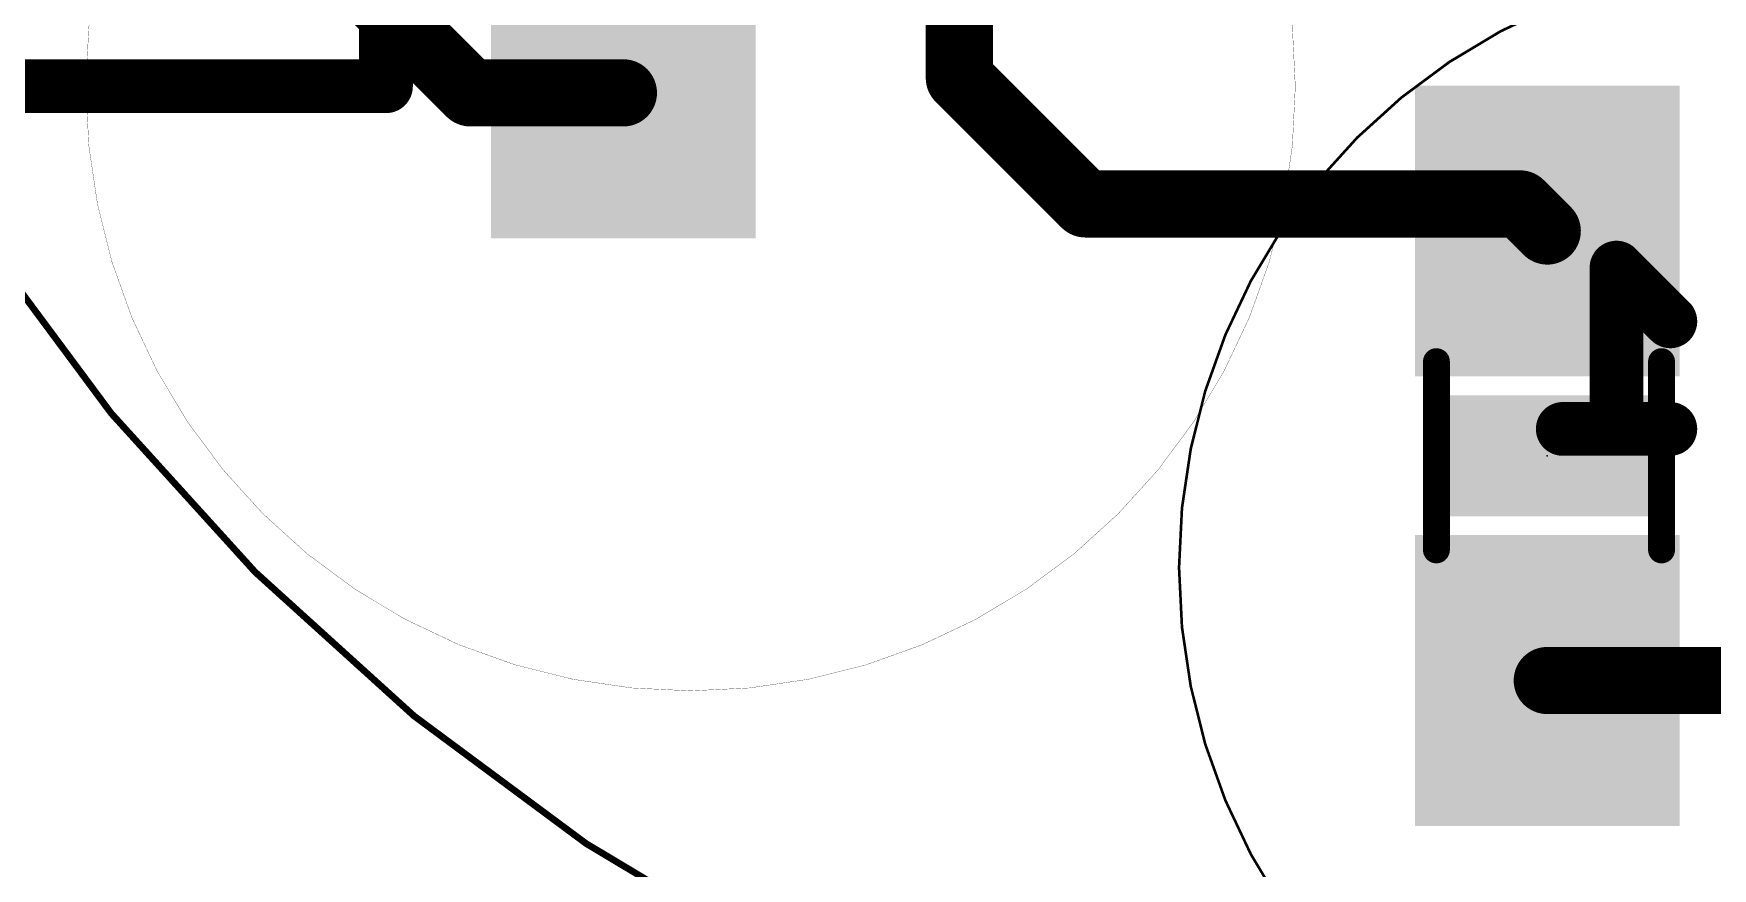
# Model space of a CAD drawing. Extents: x -45 to 63, y -30 to 12.
# Drawn here: x -6.67 to -0.33, y -9.5 to -6.34 of the extents above; entities that cross this region are included whole.
import ezdxf

# ---------------------------------------------------------------- set-up
doc = ezdxf.new("R2010")
doc.units = 0
for name, color, linetype in [('1', 12, 'CONTINUOUS'), ('16', 132, 'CONTINUOUS'), ('20', 53, 'CONTINUOUS'), ('21', 41, 'CONTINUOUS'), ('23', 53, 'CONTINUOUS'), ('49', 253, 'CONTINUOUS'), ('51', 53, 'CONTINUOUS')]:
    doc.layers.add(name, color=color, linetype=linetype)

# ---------------------------------------------------------------- blocks, each defined once
blk = doc.blocks.new('RECT')
blk.add_solid([(-0.5, -0.5), (0.5, -0.5), (-0.5, 0.5), (0.5, 0.5)])

msp = doc.modelspace()

# ---------------------------------------------------------------- linework, layer by layer
at = {"layer": '1', "const_width": 0.254}
for points in [[(-3.175, -6.5088), (-3.175, -5.715)], [(-5.0238, -6.565), (-5.3975, -6.1913)], [(-2.6987, -6.985), (-3.175, -6.5088)], [(-4.445, -6.565), (-5.0238, -6.565)], [(-2.6987, -6.985), (-1.055, -6.985)], [(-1.055, -6.985), (-0.9525, -7.0875)], [(-0.9525, -8.7875), (0.2905, -8.7875)]]:
    msp.add_lwpolyline(points, dxfattribs=at)
at = {"layer": '1', "const_width": 0.127}
for points in [[(-3.1301, -6.4638, 1), (-3.2199, -6.5537)], [(-5.0238, -6.5015, 1), (-5.0238, -6.6285)], [(-5.0687, -6.6099, 1), (-4.9788, -6.5201)], [(-4.445, -6.6285, 1), (-4.445, -6.5015)], [(-3.2385, -6.5088, 1), (-3.1115, -6.5088)], [(-2.6987, -6.9215, 1), (-2.6987, -7.0485)], [(-2.7437, -7.0299, 1), (-2.6538, -6.9401)], [(-1.0101, -6.9401, 1), (-1.0999, -7.0299)], [(-1.055, -7.0485, 1), (-1.055, -6.9215)], [(-0.9974, -7.1324, 1), (-0.9076, -7.0426)], [(-0.9525, -8.724, 1), (-0.9525, -8.851)]]:
    msp.add_lwpolyline(points, format="xyb", dxfattribs=at)
at = {"layer": '16', "const_width": 0.2032}
for points in [[(-0.4872, -7.4292), (-0.6906, -7.2258)], [(-0.6906, -7.2258), (-0.6906, -7.8359)], [(-0.4872, -7.8359), (-0.8939, -7.8359)]]:
    msp.add_lwpolyline(points, dxfattribs=at)
at = {"layer": '16', "const_width": 0.1016}
for points in [[(-0.6546, -7.1899, 1), (-0.7265, -7.2617)], [(-0.6398, -7.2258, 1), (-0.7414, -7.2258)], [(-0.5231, -7.4651, 1), (-0.4513, -7.3932)], [(-0.8939, -7.7851, 1), (-0.8939, -7.8867)], [(-0.4872, -7.8867, 1), (-0.4872, -7.7851)], [(-0.7414, -7.8359, 1), (-0.6398, -7.8359)]]:
    msp.add_lwpolyline(points, format="xyb", dxfattribs=at)
at = {"layer": '20', "const_width": 0.254}
msp.add_lwpolyline([(0, -16.764, 1), (0, 11.684, 1), (0, -16.764)], format="xyb", dxfattribs=at)
at = {"layer": '21', "const_width": 0.2032}
for points in [[(-5.3425, -6.54), (-5.3425, -5.74)], [(-8.8425, -6.54), (-5.3425, -6.54)]]:
    msp.add_lwpolyline(points, dxfattribs=at)
at = {"layer": '21', "const_width": 0.1016}
for points in [[(-5.3425, -6.5908, 1), (-5.3425, -6.4892)], [(-5.3933, -6.54, 1), (-5.2917, -6.54)]]:
    msp.add_lwpolyline(points, format="xyb", dxfattribs=at)
at = {"layer": '23'}
msp.add_point((-0.9525, -7.9375), dxfattribs=at)
at = {"layer": '49'}
for points, const_width in [([(0, -10.795, 1), (0, 5.715, 1), (0, -10.795)], 0.0254), ([(-4.191, -8.8265, 1), (-4.191, -4.2545, 1), (-4.191, -8.8265)], 0.001), ([(-0.0445, -10.6604, 1), (-0.0445, -6.0604, 1), (-0.0445, -10.6604)], 0.01)]:
    msp.add_lwpolyline(points, format="xyb", dxfattribs=dict(at, const_width=const_width))
at = {"layer": '51', "const_width": 0.1016}
for points in [[(-1.3715, -7.5815), (-1.3715, -8.2935)], [(-0.5205, -7.5815), (-0.5205, -8.2935)]]:
    msp.add_lwpolyline(points, dxfattribs=at)
at = {"layer": '51', "const_width": 0.0508}
for points in [[(-1.3461, -7.5815, 1), (-1.3969, -7.5815)], [(-0.4951, -7.5815, 1), (-0.5459, -7.5815)], [(-1.3969, -8.2935, 1), (-1.3461, -8.2935)], [(-0.5459, -8.2935, 1), (-0.4951, -8.2935)]]:
    msp.add_lwpolyline(points, format="xyb", dxfattribs=at)

# ---------------------------------------------------------------- block references
at = {"layer": '1', "xscale": 1.1, "rotation": 270}
for p in [(-4.445, -6.565), (-0.9525, -7.0875), (-0.9525, -8.7875)]:
    msp.add_blockref('RECT', p, dxfattribs=at)
at = {"layer": '21', "xscale": 0.4572, "yscale": 0.762, "rotation": 270}
msp.add_blockref('RECT', (-0.9525, -7.9375), dxfattribs=at)
at = {"layer": '51', "xscale": 0.5001, "yscale": 0.95, "rotation": 270}
for p in [(-4.4399, -6.2953), (-0.9474, -7.3494), (-0.9474, -8.5178)]:
    msp.add_blockref('RECT', p, dxfattribs=at)

doc.saveas('drawing.dxf')
